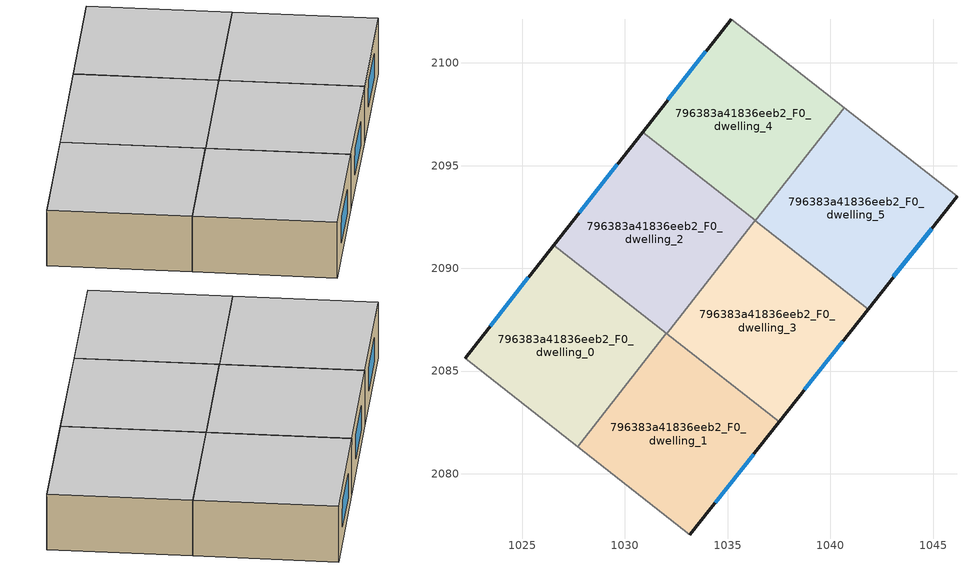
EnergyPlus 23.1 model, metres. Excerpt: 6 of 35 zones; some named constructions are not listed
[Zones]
796383a41836eeb2_F0_dwelling_0
 floor ground (EU_floor_Construction): 1032.02,2086.83 1027.69,2081.32 1022.21,2085.62 1026.54,2091.13 z0
 wall outside (EU_wall_Construction): 1026.54,2091.13 1022.21,2085.62 z0:3
 wall adiabatic (EU_wall_Construction): 1022.21,2085.62 1027.69,2081.32 z0:3
 wall to 796383a41836eeb2_F0_dwelling_1 (EU_wall_Construction): 1027.69,2081.32 1032.02,2086.83 z0:3
 wall to 796383a41836eeb2_F0_dwelling_2 (EU_wall_Construction): 1032.02,2086.83 1026.54,2091.13 z0:3
 window (EU_Window_Construction): 1025.3,2089.55 1023.45,2087.19 z0.86:2.14
 ceiling to 796383a41836eeb2_F1_dwelling_0 (EU_floor_Construction): 1027.69,2081.32 1032.02,2086.83 1026.54,2091.13 1022.21,2085.62 z3
796383a41836eeb2_F0_dwelling_1
 floor ground (EU_floor_Construction): 1037.5,2082.52 1033.16,2077.02 1027.69,2081.32 1032.02,2086.83 z0
 wall outside (EU_wall_Construction): 1033.16,2077.02 1037.5,2082.52 z0:3
 wall adiabatic (EU_wall_Construction): 1027.69,2081.32 1033.16,2077.02 z0:3
 wall to 796383a41836eeb2_F0_dwelling_3 (EU_wall_Construction): 1037.5,2082.52 1032.02,2086.82 z0:3
 window (EU_Window_Construction): 1034.4,2078.59 1036.26,2080.95 z0.86:2.14
 ceiling to 796383a41836eeb2_F1_dwelling_1 (EU_floor_Construction): 1033.16,2077.02 1037.5,2082.52 1032.02,2086.83 1027.69,2081.32 z3
796383a41836eeb2_F0_dwelling_2
 floor ground (EU_floor_Construction): 1036.34,2092.33 1032.02,2086.82 1026.54,2091.13 1030.86,2096.64 z0
 wall outside (EU_wall_Construction): 1030.86,2096.64 1026.54,2091.13 z0:3
 wall to 796383a41836eeb2_F0_dwelling_3 (EU_wall_Construction): 1032.02,2086.82 1036.34,2092.33 z0:3
 wall to 796383a41836eeb2_F0_dwelling_4 (EU_wall_Construction): 1036.34,2092.33 1030.86,2096.64 z0:3
 window (EU_Window_Construction): 1029.62,2095.06 1027.77,2092.7 z0.86:2.14
 ceiling to 796383a41836eeb2_F1_dwelling_2 (EU_floor_Construction): 1032.02,2086.82 1036.34,2092.33 1030.86,2096.64 1026.54,2091.13 z3
796383a41836eeb2_F0_dwelling_3
 floor ground (EU_floor_Construction): 1041.84,2088.02 1037.5,2082.52 1032.02,2086.82 1036.34,2092.33 z0
 wall outside (EU_wall_Construction): 1037.5,2082.52 1041.84,2088.02 z0:3
 wall to 796383a41836eeb2_F0_dwelling_5 (EU_wall_Construction): 1041.84,2088.02 1036.35,2092.32 z0:3
 window (EU_Window_Construction): 1038.74,2084.09 1040.6,2086.45 z0.86:2.14
 ceiling to 796383a41836eeb2_F1_dwelling_3 (EU_floor_Construction): 1037.5,2082.52 1041.84,2088.02 1036.34,2092.33 1032.02,2086.82 z3
796383a41836eeb2_F0_dwelling_4
 floor ground (EU_floor_Construction): 1040.66,2097.82 1036.35,2092.32 1030.86,2096.64 1035.17,2102.13 z0
 wall outside (EU_wall_Construction): 1035.17,2102.13 1030.86,2096.64 z0:3
 wall adiabatic (EU_wall_Construction): 1040.66,2097.82 1035.17,2102.13 z0:3
 wall to 796383a41836eeb2_F0_dwelling_5 (EU_wall_Construction): 1036.35,2092.32 1040.66,2097.82 z0:3
 window (EU_Window_Construction): 1033.94,2100.56 1032.09,2098.21 z0.86:2.14
 ceiling to 796383a41836eeb2_F1_dwelling_4 (EU_floor_Construction): 1036.35,2092.32 1040.66,2097.82 1035.17,2102.13 1030.86,2096.64 z3
796383a41836eeb2_F0_dwelling_5
 floor ground (EU_floor_Construction): 1046.17,2093.5 1041.84,2088.02 1036.35,2092.32 1040.66,2097.82 z0
 wall outside (EU_wall_Construction): 1041.84,2088.02 1046.17,2093.5 z0:3
 wall adiabatic (EU_wall_Construction): 1046.17,2093.5 1040.66,2097.82 z0:3
 window (EU_Window_Construction): 1043.07,2089.58 1044.93,2091.94 z0.86:2.14
 ceiling to 796383a41836eeb2_F1_dwelling_5 (EU_floor_Construction): 1041.84,2088.02 1046.17,2093.5 1040.66,2097.82 1036.35,2092.32 z3
[SCHEDULE:CONSTANT]
Name | Hourly Value
EU_AlwaysOn | 1
EU_CoolingOff | 0
[SCHEDULE:FILE] Column Number=1; Rows to Skip at Top=0; Number of Hours of Data=8760; Column Separator=Comma; Interpolate to Timestep=No; Minutes per Item=60; Adjust Schedule for Daylight Savings=Yes
Name | File
EU_Step8_GainSchedule_796383a41836eeb2_F4_dwelling_3_f000 | ../../schedules/796383a41836eeb2/796383a41836eeb2_F4_dwelling_3_f000_gain.csv
EU_Step8_GainSchedule_796383a41836eeb2_F4_dwelling_4_f000 | ../../schedules/796383a41836eeb2/796383a41836eeb2_F4_dwelling_4_f000_gain.csv
EU_Step8_GainSchedule_796383a41836eeb2_F4_dwelling_5_f000 | ../../schedules/796383a41836eeb2/796383a41836eeb2_F4_dwelling_5_f000_gain.csv
EU_Step8_GainSchedule_796383a41836eeb2_F5_dwelling_0_f000 | ../../schedules/796383a41836eeb2/796383a41836eeb2_F5_dwelling_0_f000_gain.csv
EU_Step8_GainSchedule_796383a41836eeb2_F5_dwelling_1_f000 | ../../schedules/796383a41836eeb2/796383a41836eeb2_F5_dwelling_1_f000_gain.csv
EU_Step8_GainSchedule_796383a41836eeb2_F5_dwelling_2_f000 | ../../schedules/796383a41836eeb2/796383a41836eeb2_F5_dwelling_2_f000_gain.csv
EU_Step8_GainSchedule_796383a41836eeb2_F5_dwelling_3_f000 | ../../schedules/796383a41836eeb2/796383a41836eeb2_F5_dwelling_3_f000_gain.csv
EU_Step8_GainSchedule_796383a41836eeb2_F5_dwelling_4_f000 | ../../schedules/796383a41836eeb2/796383a41836eeb2_F5_dwelling_4_f000_gain.csv
